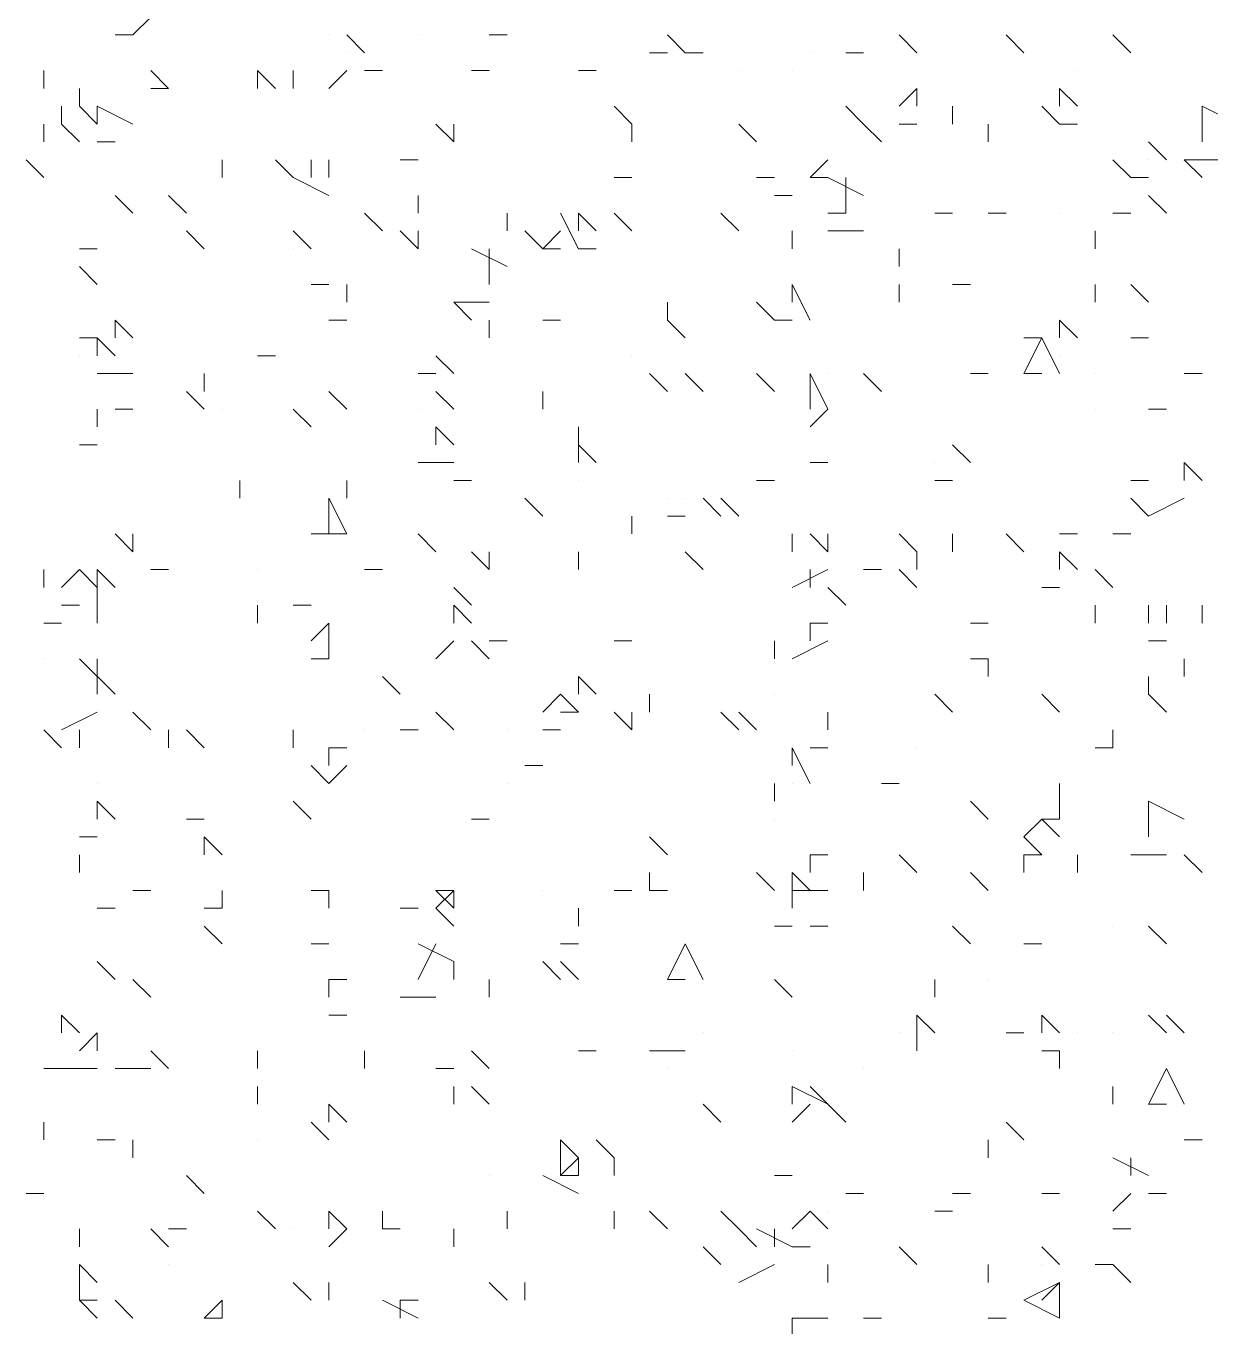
# Model space of a CAD drawing. Header units: millimetres. Extents: x 2928 to 3112, y 1220 to 1280.
# Drawn here: x 3000.7422 to 3000.9638, y 1264.6856 to 1264.929 of the extents above; entities that cross this region are included whole.
import ezdxf

# ---------------------------------------------------------------- set-up
doc = ezdxf.new("R2010")
doc.units = ezdxf.units.MM

msp = doc.modelspace()

# ---------------------------------------------------------------- linework, layer by layer
at = {"color": 92, "linetype": 'Continuous', "lineweight": 5, "true_color": 0x00b800}
for points in [[(3000.76217, 1264.92729), (3000.7655, 1264.93063), (3000.7655, 1264.93063)], [(3000.76217, 1264.92729), (3000.75883, 1264.92729), (3000.75883, 1264.92729)], [(3000.80217, 1264.92729), (3000.8055, 1264.92396), (3000.8055, 1264.92396)], [(3000.83217, 1264.92729), (3000.82883, 1264.92729), (3000.82883, 1264.92729)], [(3000.86217, 1264.92729), (3000.8655, 1264.92396), (3000.8655, 1264.92396)], [(3000.90884, 1264.92396), (3000.9055, 1264.92729), (3000.9055, 1264.92729)], [(3000.92884, 1264.92396), (3000.9255, 1264.92729), (3000.9255, 1264.92729)], [(3000.94884, 1264.92396), (3000.9455, 1264.92729), (3000.9455, 1264.92729)], [(3000.85883, 1264.92396), (3000.86217, 1264.92396), (3000.86217, 1264.92396)], [(3000.86883, 1264.92396), (3000.8655, 1264.92396), (3000.8655, 1264.92396)], [(3000.89884, 1264.92396), (3000.8955, 1264.92396), (3000.8955, 1264.92396)], [(3000.7455, 1264.91729), (3000.7455, 1264.92063), (3000.7455, 1264.92063)], [(3000.76883, 1264.91729), (3000.7655, 1264.92063), (3000.7655, 1264.92063)], [(3000.7855, 1264.91729), (3000.7855, 1264.92063), (3000.7855, 1264.92063)], [(3000.78883, 1264.91729), (3000.7855, 1264.92063), (3000.7855, 1264.92063)], [(3000.79217, 1264.91729), (3000.79217, 1264.92063), (3000.79217, 1264.92063)], [(3000.79883, 1264.91729), (3000.80217, 1264.92063), (3000.80217, 1264.92063)], [(3000.80883, 1264.92063), (3000.8055, 1264.92063), (3000.8055, 1264.92063)], [(3000.82883, 1264.92063), (3000.8255, 1264.92063), (3000.8255, 1264.92063)], [(3000.84883, 1264.92063), (3000.8455, 1264.92063), (3000.8455, 1264.92063)], [(3000.75217, 1264.91396), (3000.75217, 1264.91729), (3000.75217, 1264.91729)], [(3000.76883, 1264.91729), (3000.7655, 1264.91729), (3000.7655, 1264.91729)], [(3000.90884, 1264.91729), (3000.9055, 1264.91396), (3000.9055, 1264.91396)], [(3000.90884, 1264.91729), (3000.90884, 1264.91396), (3000.90884, 1264.91396)], [(3000.9355, 1264.91729), (3000.93884, 1264.91396), (3000.93884, 1264.91396)], [(3000.9355, 1264.91729), (3000.9355, 1264.91396), (3000.9355, 1264.91396)], [(3000.74883, 1264.91396), (3000.74883, 1264.91063), (3000.74883, 1264.91063)], [(3000.75217, 1264.91396), (3000.7555, 1264.91063), (3000.7555, 1264.91063)], [(3000.7555, 1264.91396), (3000.76217, 1264.91063), (3000.76217, 1264.91063)], [(3000.7555, 1264.91396), (3000.7555, 1264.91063), (3000.7555, 1264.91063)], [(3000.8555, 1264.91063), (3000.85217, 1264.91396), (3000.85217, 1264.91396)], [(3000.89884, 1264.91063), (3000.8955, 1264.91396), (3000.8955, 1264.91396)], [(3000.9155, 1264.91063), (3000.9155, 1264.91396), (3000.9155, 1264.91396)], [(3000.9355, 1264.91063), (3000.93217, 1264.91396), (3000.93217, 1264.91396)], [(3000.96217, 1264.91396), (3000.96884, 1264.91063), (3000.96884, 1264.91063)], [(3000.96217, 1264.91396), (3000.96217, 1264.90729), (3000.96217, 1264.90729)], [(3000.7455, 1264.90729), (3000.7455, 1264.91063), (3000.7455, 1264.91063)], [(3000.74883, 1264.91063), (3000.75217, 1264.90729), (3000.75217, 1264.90729)], [(3000.82217, 1264.90729), (3000.81883, 1264.91063), (3000.81883, 1264.91063)], [(3000.82217, 1264.90729), (3000.82217, 1264.91063), (3000.82217, 1264.91063)], [(3000.8555, 1264.90729), (3000.8555, 1264.91063), (3000.8555, 1264.91063)], [(3000.87883, 1264.90729), (3000.8755, 1264.91063), (3000.8755, 1264.91063)], [(3000.90217, 1264.90729), (3000.89884, 1264.91063), (3000.89884, 1264.91063)], [(3000.9055, 1264.91063), (3000.90884, 1264.91063), (3000.90884, 1264.91063)], [(3000.92217, 1264.90729), (3000.92217, 1264.91063), (3000.92217, 1264.91063)], [(3000.9355, 1264.91063), (3000.93884, 1264.91063), (3000.93884, 1264.91063)], [(3000.7555, 1264.90729), (3000.75883, 1264.90729), (3000.75883, 1264.90729)], [(3000.95217, 1264.90729), (3000.9555, 1264.90396), (3000.9555, 1264.90396)], [(3000.7455, 1264.90063), (3000.74217, 1264.90396), (3000.74217, 1264.90396)], [(3000.77883, 1264.90063), (3000.77883, 1264.90396), (3000.77883, 1264.90396)], [(3000.79217, 1264.90063), (3000.78883, 1264.90396), (3000.78883, 1264.90396)], [(3000.7955, 1264.90396), (3000.7955, 1264.90063), (3000.7955, 1264.90063)], [(3000.79883, 1264.90396), (3000.79883, 1264.90063), (3000.79883, 1264.90063)], [(3000.8155, 1264.90396), (3000.81217, 1264.90396), (3000.81217, 1264.90396)], [(3000.89217, 1264.90396), (3000.88883, 1264.90063), (3000.88883, 1264.90063)], [(3000.94884, 1264.90063), (3000.9455, 1264.90396), (3000.9455, 1264.90396)], [(3000.95884, 1264.90396), (3000.9655, 1264.90396), (3000.9655, 1264.90396)], [(3000.96217, 1264.90063), (3000.95884, 1264.90396), (3000.95884, 1264.90396)], [(3000.79217, 1264.90063), (3000.79883, 1264.89729), (3000.79883, 1264.89729)], [(3000.8555, 1264.90063), (3000.85217, 1264.90063), (3000.85217, 1264.90063)], [(3000.88217, 1264.90063), (3000.87883, 1264.90063), (3000.87883, 1264.90063)], [(3000.88883, 1264.90063), (3000.89217, 1264.90063), (3000.89217, 1264.90063)], [(3000.89217, 1264.90063), (3000.89884, 1264.89729), (3000.89884, 1264.89729)], [(3000.8955, 1264.90063), (3000.8955, 1264.89396), (3000.8955, 1264.89396)], [(3000.94884, 1264.90063), (3000.95217, 1264.90063), (3000.95217, 1264.90063)], [(3000.76217, 1264.89396), (3000.75883, 1264.89729), (3000.75883, 1264.89729)], [(3000.77217, 1264.89396), (3000.76883, 1264.89729), (3000.76883, 1264.89729)], [(3000.8155, 1264.89396), (3000.8155, 1264.89729), (3000.8155, 1264.89729)], [(3000.8855, 1264.89729), (3000.88217, 1264.89729), (3000.88217, 1264.89729)], [(3000.9555, 1264.89396), (3000.95217, 1264.89729), (3000.95217, 1264.89729)], [(3000.80883, 1264.89063), (3000.8055, 1264.89396), (3000.8055, 1264.89396)], [(3000.83217, 1264.89063), (3000.83217, 1264.89396), (3000.83217, 1264.89396)], [(3000.84217, 1264.89396), (3000.8455, 1264.88729), (3000.8455, 1264.88729)], [(3000.8455, 1264.89396), (3000.84883, 1264.89063), (3000.84883, 1264.89063)], [(3000.8455, 1264.89396), (3000.8455, 1264.89063), (3000.8455, 1264.89063)], [(3000.8555, 1264.89063), (3000.85217, 1264.89396), (3000.85217, 1264.89396)], [(3000.8755, 1264.89063), (3000.87217, 1264.89396), (3000.87217, 1264.89396)], [(3000.8955, 1264.89396), (3000.89217, 1264.89396), (3000.89217, 1264.89396)], [(3000.9155, 1264.89396), (3000.91217, 1264.89396), (3000.91217, 1264.89396)], [(3000.9255, 1264.89396), (3000.92217, 1264.89396), (3000.92217, 1264.89396)], [(3000.94884, 1264.89396), (3000.9455, 1264.89396), (3000.9455, 1264.89396)], [(3000.7755, 1264.88729), (3000.77217, 1264.89063), (3000.77217, 1264.89063)], [(3000.7955, 1264.88729), (3000.79217, 1264.89063), (3000.79217, 1264.89063)], [(3000.8155, 1264.88729), (3000.81217, 1264.89063), (3000.81217, 1264.89063)], [(3000.8155, 1264.88729), (3000.8155, 1264.89063), (3000.8155, 1264.89063)], [(3000.83883, 1264.88729), (3000.8355, 1264.89063), (3000.8355, 1264.89063)], [(3000.84217, 1264.89063), (3000.83883, 1264.88729), (3000.83883, 1264.88729)], [(3000.8855, 1264.88729), (3000.8855, 1264.89063), (3000.8855, 1264.89063)], [(3000.89217, 1264.89063), (3000.89884, 1264.89063), (3000.89884, 1264.89063)], [(3000.94217, 1264.88729), (3000.94217, 1264.89063), (3000.94217, 1264.89063)], [(3000.7555, 1264.88729), (3000.75217, 1264.88729), (3000.75217, 1264.88729)], [(3000.8255, 1264.88729), (3000.83217, 1264.88396), (3000.83217, 1264.88396)], [(3000.82883, 1264.88729), (3000.82883, 1264.88063), (3000.82883, 1264.88063)], [(3000.83883, 1264.88729), (3000.84217, 1264.88729), (3000.84217, 1264.88729)], [(3000.8455, 1264.88729), (3000.84883, 1264.88729), (3000.84883, 1264.88729)], [(3000.9055, 1264.88396), (3000.9055, 1264.88729), (3000.9055, 1264.88729)], [(3000.7555, 1264.88063), (3000.75217, 1264.88396), (3000.75217, 1264.88396)], [(3000.79883, 1264.88063), (3000.7955, 1264.88063), (3000.7955, 1264.88063)], [(3000.80217, 1264.88063), (3000.80217, 1264.87729), (3000.80217, 1264.87729)], [(3000.8855, 1264.88063), (3000.88883, 1264.87396), (3000.88883, 1264.87396)], [(3000.8855, 1264.88063), (3000.8855, 1264.87729), (3000.8855, 1264.87729)], [(3000.9055, 1264.87729), (3000.9055, 1264.88063), (3000.9055, 1264.88063)], [(3000.91884, 1264.88063), (3000.9155, 1264.88063), (3000.9155, 1264.88063)], [(3000.94217, 1264.87729), (3000.94217, 1264.88063), (3000.94217, 1264.88063)], [(3000.95217, 1264.87729), (3000.94884, 1264.88063), (3000.94884, 1264.88063)], [(3000.82217, 1264.87729), (3000.82883, 1264.87729), (3000.82883, 1264.87729)], [(3000.8255, 1264.87396), (3000.82217, 1264.87729), (3000.82217, 1264.87729)], [(3000.86217, 1264.87396), (3000.86217, 1264.87729), (3000.86217, 1264.87729)], [(3000.88217, 1264.87396), (3000.87883, 1264.87729), (3000.87883, 1264.87729)], [(3000.75883, 1264.87396), (3000.76217, 1264.87063), (3000.76217, 1264.87063)], [(3000.75883, 1264.87396), (3000.75883, 1264.87063), (3000.75883, 1264.87063)], [(3000.79883, 1264.87396), (3000.80217, 1264.87396), (3000.80217, 1264.87396)], [(3000.82883, 1264.87063), (3000.82883, 1264.87396), (3000.82883, 1264.87396)], [(3000.84217, 1264.87396), (3000.83883, 1264.87396), (3000.83883, 1264.87396)], [(3000.8655, 1264.87063), (3000.86217, 1264.87396), (3000.86217, 1264.87396)], [(3000.88217, 1264.87396), (3000.8855, 1264.87396), (3000.8855, 1264.87396)], [(3000.9355, 1264.87396), (3000.93884, 1264.87063), (3000.93884, 1264.87063)], [(3000.9355, 1264.87396), (3000.9355, 1264.87063), (3000.9355, 1264.87063)], [(3000.7555, 1264.87063), (3000.75217, 1264.87063), (3000.75217, 1264.87063)], [(3000.7555, 1264.87063), (3000.75883, 1264.86729), (3000.75883, 1264.86729)], [(3000.7555, 1264.87063), (3000.7555, 1264.86729), (3000.7555, 1264.86729)], [(3000.93217, 1264.87063), (3000.92884, 1264.86396), (3000.92884, 1264.86396)], [(3000.93217, 1264.87063), (3000.92884, 1264.87063), (3000.92884, 1264.87063)], [(3000.93217, 1264.87063), (3000.9355, 1264.86396), (3000.9355, 1264.86396)], [(3000.95217, 1264.87063), (3000.94884, 1264.87063), (3000.94884, 1264.87063)], [(3000.78883, 1264.86729), (3000.7855, 1264.86729), (3000.7855, 1264.86729)], [(3000.82217, 1264.86396), (3000.81883, 1264.86729), (3000.81883, 1264.86729)], [(3000.7555, 1264.86396), (3000.75883, 1264.86396), (3000.75883, 1264.86396)], [(3000.7555, 1264.86396), (3000.76217, 1264.86396), (3000.76217, 1264.86396)], [(3000.7755, 1264.86396), (3000.7755, 1264.86062), (3000.7755, 1264.86062)], [(3000.81883, 1264.86396), (3000.8155, 1264.86396), (3000.8155, 1264.86396)], [(3000.86217, 1264.86062), (3000.85883, 1264.86396), (3000.85883, 1264.86396)], [(3000.86883, 1264.86062), (3000.8655, 1264.86396), (3000.8655, 1264.86396)], [(3000.88217, 1264.86062), (3000.87883, 1264.86396), (3000.87883, 1264.86396)], [(3000.88883, 1264.86396), (3000.89217, 1264.85729), (3000.89217, 1264.85729)], [(3000.88883, 1264.86396), (3000.88883, 1264.85729), (3000.88883, 1264.85729)], [(3000.88883, 1264.86062), (3000.88883, 1264.86396), (3000.88883, 1264.86396)], [(3000.90217, 1264.86062), (3000.89884, 1264.86396), (3000.89884, 1264.86396)], [(3000.92217, 1264.86396), (3000.91884, 1264.86396), (3000.91884, 1264.86396)], [(3000.92884, 1264.86396), (3000.93217, 1264.86396), (3000.93217, 1264.86396)], [(3000.96217, 1264.86396), (3000.95884, 1264.86396), (3000.95884, 1264.86396)], [(3000.77217, 1264.86062), (3000.7755, 1264.85729), (3000.7755, 1264.85729)], [(3000.80217, 1264.85729), (3000.79883, 1264.86062), (3000.79883, 1264.86062)], [(3000.82217, 1264.85729), (3000.81883, 1264.86062), (3000.81883, 1264.86062)], [(3000.83883, 1264.85729), (3000.83883, 1264.86062), (3000.83883, 1264.86062)], [(3000.7555, 1264.85396), (3000.7555, 1264.85729), (3000.7555, 1264.85729)], [(3000.76217, 1264.85729), (3000.75883, 1264.85729), (3000.75883, 1264.85729)], [(3000.7955, 1264.85396), (3000.79217, 1264.85729), (3000.79217, 1264.85729)], [(3000.88883, 1264.85396), (3000.89217, 1264.85729), (3000.89217, 1264.85729)], [(3000.9555, 1264.85729), (3000.95217, 1264.85729), (3000.95217, 1264.85729)], [(3000.81883, 1264.85396), (3000.82217, 1264.85062), (3000.82217, 1264.85062)], [(3000.81883, 1264.85396), (3000.81883, 1264.85062), (3000.81883, 1264.85062)], [(3000.8455, 1264.85062), (3000.8455, 1264.85396), (3000.8455, 1264.85396)], [(3000.7555, 1264.85062), (3000.75217, 1264.85062), (3000.75217, 1264.85062)], [(3000.8455, 1264.85062), (3000.84883, 1264.84729), (3000.84883, 1264.84729)], [(3000.8455, 1264.85062), (3000.8455, 1264.84729), (3000.8455, 1264.84729)], [(3000.91884, 1264.84729), (3000.9155, 1264.85062), (3000.9155, 1264.85062)], [(3000.8155, 1264.84729), (3000.82217, 1264.84729), (3000.82217, 1264.84729)], [(3000.89217, 1264.84729), (3000.88883, 1264.84729), (3000.88883, 1264.84729)], [(3000.95884, 1264.84729), (3000.96217, 1264.84396), (3000.96217, 1264.84396)], [(3000.95884, 1264.84729), (3000.95884, 1264.84396), (3000.95884, 1264.84396)], [(3000.78217, 1264.84062), (3000.78217, 1264.84396), (3000.78217, 1264.84396)], [(3000.80217, 1264.84062), (3000.80217, 1264.84396), (3000.80217, 1264.84396)], [(3000.8255, 1264.84396), (3000.82217, 1264.84396), (3000.82217, 1264.84396)], [(3000.88217, 1264.84396), (3000.87883, 1264.84396), (3000.87883, 1264.84396)], [(3000.9155, 1264.84396), (3000.91217, 1264.84396), (3000.91217, 1264.84396)], [(3000.95217, 1264.84396), (3000.94884, 1264.84396), (3000.94884, 1264.84396)], [(3000.79883, 1264.84062), (3000.80217, 1264.83396), (3000.80217, 1264.83396)], [(3000.79883, 1264.84062), (3000.79883, 1264.83396), (3000.79883, 1264.83396)], [(3000.83883, 1264.83729), (3000.8355, 1264.84062), (3000.8355, 1264.84062)], [(3000.87217, 1264.83729), (3000.86883, 1264.84062), (3000.86883, 1264.84062)], [(3000.8755, 1264.83729), (3000.87217, 1264.84062), (3000.87217, 1264.84062)], [(3000.95217, 1264.83729), (3000.94884, 1264.84062), (3000.94884, 1264.84062)], [(3000.95217, 1264.83729), (3000.95884, 1264.84062), (3000.95884, 1264.84062)], [(3000.8555, 1264.83396), (3000.8555, 1264.83729), (3000.8555, 1264.83729)], [(3000.86217, 1264.83729), (3000.8655, 1264.83729), (3000.8655, 1264.83729)], [(3000.76217, 1264.83062), (3000.75883, 1264.83396), (3000.75883, 1264.83396)], [(3000.76217, 1264.83062), (3000.76217, 1264.83396), (3000.76217, 1264.83396)], [(3000.79883, 1264.83396), (3000.7955, 1264.83396), (3000.7955, 1264.83396)], [(3000.79883, 1264.83396), (3000.80217, 1264.83396), (3000.80217, 1264.83396)], [(3000.81883, 1264.83062), (3000.8155, 1264.83396), (3000.8155, 1264.83396)], [(3000.8855, 1264.83062), (3000.8855, 1264.83396), (3000.8855, 1264.83396)], [(3000.88883, 1264.83396), (3000.89217, 1264.83062), (3000.89217, 1264.83062)], [(3000.89217, 1264.83396), (3000.89217, 1264.83062), (3000.89217, 1264.83062)], [(3000.90884, 1264.83062), (3000.9055, 1264.83396), (3000.9055, 1264.83396)], [(3000.9155, 1264.83062), (3000.9155, 1264.83396), (3000.9155, 1264.83396)], [(3000.92884, 1264.83062), (3000.9255, 1264.83396), (3000.9255, 1264.83396)], [(3000.93884, 1264.83396), (3000.9355, 1264.83396), (3000.9355, 1264.83396)], [(3000.94884, 1264.83396), (3000.9455, 1264.83396), (3000.9455, 1264.83396)], [(3000.82883, 1264.82729), (3000.8255, 1264.83062), (3000.8255, 1264.83062)], [(3000.82883, 1264.82729), (3000.82883, 1264.83062), (3000.82883, 1264.83062)], [(3000.8455, 1264.82729), (3000.8455, 1264.83062), (3000.8455, 1264.83062)], [(3000.86883, 1264.82729), (3000.8655, 1264.83062), (3000.8655, 1264.83062)], [(3000.90884, 1264.83062), (3000.90884, 1264.82729), (3000.90884, 1264.82729)], [(3000.90884, 1264.83062), (3000.90884, 1264.82729), (3000.90884, 1264.82729)], [(3000.9355, 1264.83062), (3000.93884, 1264.82729), (3000.93884, 1264.82729)], [(3000.9355, 1264.83062), (3000.9355, 1264.82729), (3000.9355, 1264.82729)], [(3000.7455, 1264.82396), (3000.7455, 1264.82729), (3000.7455, 1264.82729)], [(3000.75217, 1264.82729), (3000.74883, 1264.82396), (3000.74883, 1264.82396)], [(3000.75217, 1264.82729), (3000.7555, 1264.82396), (3000.7555, 1264.82396)], [(3000.7555, 1264.82729), (3000.75883, 1264.82396), (3000.75883, 1264.82396)], [(3000.7555, 1264.82729), (3000.7555, 1264.82062), (3000.7555, 1264.82062)], [(3000.76883, 1264.82729), (3000.7655, 1264.82729), (3000.7655, 1264.82729)], [(3000.80883, 1264.82729), (3000.8055, 1264.82729), (3000.8055, 1264.82729)], [(3000.8855, 1264.82396), (3000.89217, 1264.82729), (3000.89217, 1264.82729)], [(3000.88883, 1264.82396), (3000.88883, 1264.82729), (3000.88883, 1264.82729)], [(3000.90217, 1264.82729), (3000.89884, 1264.82729), (3000.89884, 1264.82729)], [(3000.9055, 1264.82729), (3000.90884, 1264.82396), (3000.90884, 1264.82396)], [(3000.9455, 1264.82396), (3000.94217, 1264.82729), (3000.94217, 1264.82729)], [(3000.8255, 1264.82062), (3000.82217, 1264.82396), (3000.82217, 1264.82396)], [(3000.8955, 1264.82062), (3000.89217, 1264.82396), (3000.89217, 1264.82396)], [(3000.93217, 1264.82396), (3000.9355, 1264.82396), (3000.9355, 1264.82396)], [(3000.74883, 1264.82062), (3000.75217, 1264.82062), (3000.75217, 1264.82062)], [(3000.7555, 1264.81729), (3000.7555, 1264.82062), (3000.7555, 1264.82062)], [(3000.7855, 1264.81729), (3000.7855, 1264.82062), (3000.7855, 1264.82062)], [(3000.7955, 1264.82062), (3000.79217, 1264.82062), (3000.79217, 1264.82062)], [(3000.82217, 1264.82062), (3000.8255, 1264.81729), (3000.8255, 1264.81729)], [(3000.82217, 1264.82062), (3000.82217, 1264.81729), (3000.82217, 1264.81729)], [(3000.94217, 1264.81729), (3000.94217, 1264.82062), (3000.94217, 1264.82062)], [(3000.95217, 1264.82062), (3000.95217, 1264.81729), (3000.95217, 1264.81729)], [(3000.9555, 1264.82062), (3000.9555, 1264.81729), (3000.9555, 1264.81729)], [(3000.96217, 1264.81729), (3000.96217, 1264.82062), (3000.96217, 1264.82062)], [(3000.74883, 1264.81729), (3000.7455, 1264.81729), (3000.7455, 1264.81729)], [(3000.79883, 1264.81729), (3000.7955, 1264.81396), (3000.7955, 1264.81396)], [(3000.79883, 1264.81729), (3000.79883, 1264.81062), (3000.79883, 1264.81062)], [(3000.88883, 1264.81729), (3000.89217, 1264.81729), (3000.89217, 1264.81729)], [(3000.88883, 1264.81729), (3000.88883, 1264.81396), (3000.88883, 1264.81396)], [(3000.92217, 1264.81729), (3000.91884, 1264.81729), (3000.91884, 1264.81729)], [(3000.81883, 1264.81062), (3000.82217, 1264.81396), (3000.82217, 1264.81396)], [(3000.82883, 1264.81062), (3000.8255, 1264.81396), (3000.8255, 1264.81396)], [(3000.83217, 1264.81396), (3000.82883, 1264.81396), (3000.82883, 1264.81396)], [(3000.8555, 1264.81396), (3000.85217, 1264.81396), (3000.85217, 1264.81396)], [(3000.88217, 1264.81062), (3000.88217, 1264.81396), (3000.88217, 1264.81396)], [(3000.8855, 1264.81062), (3000.89217, 1264.81396), (3000.89217, 1264.81396)], [(3000.95217, 1264.81396), (3000.9555, 1264.81396), (3000.9555, 1264.81396)], [(3000.75217, 1264.81062), (3000.75883, 1264.80396), (3000.75883, 1264.80396)], [(3000.7555, 1264.81062), (3000.7555, 1264.80396), (3000.7555, 1264.80396)], [(3000.7955, 1264.81062), (3000.79883, 1264.81062), (3000.79883, 1264.81062)], [(3000.92217, 1264.81062), (3000.91884, 1264.81062), (3000.91884, 1264.81062)], [(3000.92217, 1264.80729), (3000.92217, 1264.81062), (3000.92217, 1264.81062)], [(3000.95884, 1264.80729), (3000.95884, 1264.81062), (3000.95884, 1264.81062)], [(3000.81217, 1264.80396), (3000.80883, 1264.80729), (3000.80883, 1264.80729)], [(3000.8455, 1264.80729), (3000.84883, 1264.80396), (3000.84883, 1264.80396)], [(3000.8455, 1264.80729), (3000.8455, 1264.80396), (3000.8455, 1264.80396)], [(3000.95217, 1264.80396), (3000.95217, 1264.80729), (3000.95217, 1264.80729)], [(3000.84217, 1264.80396), (3000.83883, 1264.80062), (3000.83883, 1264.80062)], [(3000.84217, 1264.80396), (3000.8455, 1264.80062), (3000.8455, 1264.80062)], [(3000.85883, 1264.80062), (3000.85883, 1264.80396), (3000.85883, 1264.80396)], [(3000.9155, 1264.80062), (3000.91217, 1264.80396), (3000.91217, 1264.80396)], [(3000.9355, 1264.80062), (3000.93217, 1264.80396), (3000.93217, 1264.80396)], [(3000.9555, 1264.80062), (3000.95217, 1264.80396), (3000.95217, 1264.80396)], [(3000.74883, 1264.79729), (3000.7555, 1264.80062), (3000.7555, 1264.80062)], [(3000.7655, 1264.79729), (3000.76217, 1264.80062), (3000.76217, 1264.80062)], [(3000.82217, 1264.79729), (3000.81883, 1264.80062), (3000.81883, 1264.80062)], [(3000.84217, 1264.80062), (3000.8455, 1264.80062), (3000.8455, 1264.80062)], [(3000.8555, 1264.79729), (3000.85217, 1264.80062), (3000.85217, 1264.80062)], [(3000.8555, 1264.79729), (3000.8555, 1264.80062), (3000.8555, 1264.80062)], [(3000.8755, 1264.79729), (3000.87217, 1264.80062), (3000.87217, 1264.80062)], [(3000.87883, 1264.79729), (3000.8755, 1264.80062), (3000.8755, 1264.80062)], [(3000.89217, 1264.79729), (3000.89217, 1264.80062), (3000.89217, 1264.80062)], [(3000.74883, 1264.79396), (3000.7455, 1264.79729), (3000.7455, 1264.79729)], [(3000.75217, 1264.79396), (3000.75217, 1264.79729), (3000.75217, 1264.79729)], [(3000.76883, 1264.79396), (3000.76883, 1264.79729), (3000.76883, 1264.79729)], [(3000.7755, 1264.79396), (3000.77217, 1264.79729), (3000.77217, 1264.79729)], [(3000.79217, 1264.79396), (3000.79217, 1264.79729), (3000.79217, 1264.79729)], [(3000.8155, 1264.79729), (3000.81217, 1264.79729), (3000.81217, 1264.79729)], [(3000.83883, 1264.79729), (3000.84217, 1264.79729), (3000.84217, 1264.79729)], [(3000.9455, 1264.79396), (3000.9455, 1264.79729), (3000.9455, 1264.79729)], [(3000.79883, 1264.79396), (3000.80217, 1264.79396), (3000.80217, 1264.79396)], [(3000.79883, 1264.79396), (3000.79883, 1264.79062), (3000.79883, 1264.79062)], [(3000.8855, 1264.79396), (3000.88883, 1264.78729), (3000.88883, 1264.78729)], [(3000.8855, 1264.79396), (3000.8855, 1264.79062), (3000.8855, 1264.79062)], [(3000.89217, 1264.79396), (3000.88883, 1264.79396), (3000.88883, 1264.79396)], [(3000.9455, 1264.79396), (3000.94217, 1264.79396), (3000.94217, 1264.79396)], [(3000.79883, 1264.78729), (3000.7955, 1264.79062), (3000.7955, 1264.79062)], [(3000.79883, 1264.78729), (3000.80217, 1264.79062), (3000.80217, 1264.79062)], [(3000.83883, 1264.79062), (3000.8355, 1264.79062), (3000.8355, 1264.79062)], [(3000.88217, 1264.78396), (3000.88217, 1264.78729), (3000.88217, 1264.78729)], [(3000.9055, 1264.78729), (3000.90217, 1264.78729), (3000.90217, 1264.78729)], [(3000.9355, 1264.78729), (3000.9355, 1264.78396), (3000.9355, 1264.78396)], [(3000.9355, 1264.78729), (3000.9355, 1264.78062), (3000.9355, 1264.78062)], [(3000.7555, 1264.78396), (3000.75883, 1264.78062), (3000.75883, 1264.78062)], [(3000.7555, 1264.78396), (3000.7555, 1264.78062), (3000.7555, 1264.78062)], [(3000.7555, 1264.78062), (3000.7555, 1264.78396), (3000.7555, 1264.78396)], [(3000.7955, 1264.78062), (3000.79217, 1264.78396), (3000.79217, 1264.78396)], [(3000.92217, 1264.78062), (3000.91884, 1264.78396), (3000.91884, 1264.78396)], [(3000.95217, 1264.78396), (3000.95884, 1264.78062), (3000.95884, 1264.78062)], [(3000.95217, 1264.78396), (3000.95217, 1264.77729), (3000.95217, 1264.77729)], [(3000.7755, 1264.78062), (3000.77217, 1264.78062), (3000.77217, 1264.78062)], [(3000.82883, 1264.78062), (3000.8255, 1264.78062), (3000.8255, 1264.78062)], [(3000.93217, 1264.78062), (3000.92884, 1264.77729), (3000.92884, 1264.77729)], [(3000.93217, 1264.78062), (3000.9355, 1264.78062), (3000.9355, 1264.78062)], [(3000.93217, 1264.78062), (3000.9355, 1264.77729), (3000.9355, 1264.77729)], [(3000.75217, 1264.77729), (3000.7555, 1264.77729), (3000.7555, 1264.77729)], [(3000.7755, 1264.77729), (3000.77883, 1264.77396), (3000.77883, 1264.77396)], [(3000.7755, 1264.77729), (3000.7755, 1264.77396), (3000.7755, 1264.77396)], [(3000.86217, 1264.77396), (3000.85883, 1264.77729), (3000.85883, 1264.77729)], [(3000.92884, 1264.77729), (3000.93217, 1264.77396), (3000.93217, 1264.77396)], [(3000.75217, 1264.77062), (3000.75217, 1264.77396), (3000.75217, 1264.77396)], [(3000.88883, 1264.77396), (3000.89217, 1264.77396), (3000.89217, 1264.77396)], [(3000.88883, 1264.77396), (3000.88883, 1264.77062), (3000.88883, 1264.77062)], [(3000.90884, 1264.77062), (3000.9055, 1264.77396), (3000.9055, 1264.77396)], [(3000.92884, 1264.77062), (3000.92884, 1264.77396), (3000.92884, 1264.77396)], [(3000.93217, 1264.77396), (3000.92884, 1264.77396), (3000.92884, 1264.77396)], [(3000.93884, 1264.77062), (3000.93884, 1264.77396), (3000.93884, 1264.77396)], [(3000.94884, 1264.77396), (3000.9555, 1264.77396), (3000.9555, 1264.77396)], [(3000.96217, 1264.77062), (3000.95884, 1264.77396), (3000.95884, 1264.77396)], [(3000.85883, 1264.76729), (3000.85883, 1264.77062), (3000.85883, 1264.77062)], [(3000.88217, 1264.76729), (3000.87883, 1264.77062), (3000.87883, 1264.77062)], [(3000.8855, 1264.77062), (3000.88883, 1264.76729), (3000.88883, 1264.76729)], [(3000.8855, 1264.77062), (3000.8855, 1264.76396), (3000.8855, 1264.76396)], [(3000.89884, 1264.76729), (3000.89884, 1264.77062), (3000.89884, 1264.77062)], [(3000.92217, 1264.76729), (3000.91884, 1264.77062), (3000.91884, 1264.77062)], [(3000.7655, 1264.76729), (3000.76217, 1264.76729), (3000.76217, 1264.76729)], [(3000.77883, 1264.76396), (3000.77883, 1264.76729), (3000.77883, 1264.76729)], [(3000.79883, 1264.76729), (3000.7955, 1264.76729), (3000.7955, 1264.76729)], [(3000.79883, 1264.76396), (3000.79883, 1264.76729), (3000.79883, 1264.76729)], [(3000.82217, 1264.76729), (3000.81883, 1264.76396), (3000.81883, 1264.76396)], [(3000.82217, 1264.76396), (3000.81883, 1264.76729), (3000.81883, 1264.76729)], [(3000.82217, 1264.76729), (3000.81883, 1264.76729), (3000.81883, 1264.76729)], [(3000.82217, 1264.76729), (3000.81883, 1264.76729), (3000.81883, 1264.76729)], [(3000.82217, 1264.76729), (3000.82217, 1264.76396), (3000.82217, 1264.76396)], [(3000.8555, 1264.76729), (3000.85217, 1264.76729), (3000.85217, 1264.76729)], [(3000.86217, 1264.76729), (3000.85883, 1264.76729), (3000.85883, 1264.76729)], [(3000.8855, 1264.76729), (3000.89217, 1264.76729), (3000.89217, 1264.76729)], [(3000.89217, 1264.76729), (3000.88883, 1264.76729), (3000.88883, 1264.76729)], [(3000.75883, 1264.76396), (3000.7555, 1264.76396), (3000.7555, 1264.76396)], [(3000.77883, 1264.76396), (3000.7755, 1264.76396), (3000.7755, 1264.76396)], [(3000.8155, 1264.76396), (3000.81217, 1264.76396), (3000.81217, 1264.76396)], [(3000.81883, 1264.76396), (3000.82217, 1264.76062), (3000.82217, 1264.76062)], [(3000.8455, 1264.76396), (3000.8455, 1264.76062), (3000.8455, 1264.76062)], [(3000.8455, 1264.76396), (3000.8455, 1264.76062), (3000.8455, 1264.76062)], [(3000.77883, 1264.75729), (3000.7755, 1264.76062), (3000.7755, 1264.76062)], [(3000.88217, 1264.76062), (3000.8855, 1264.76062), (3000.8855, 1264.76062)], [(3000.89217, 1264.76062), (3000.88883, 1264.76062), (3000.88883, 1264.76062)], [(3000.91884, 1264.75729), (3000.9155, 1264.76062), (3000.9155, 1264.76062)], [(3000.9555, 1264.75729), (3000.95217, 1264.76062), (3000.95217, 1264.76062)], [(3000.79883, 1264.75729), (3000.7955, 1264.75729), (3000.7955, 1264.75729)], [(3000.8155, 1264.75729), (3000.82217, 1264.75396), (3000.82217, 1264.75396)], [(3000.81883, 1264.75729), (3000.8155, 1264.75062), (3000.8155, 1264.75062)], [(3000.84217, 1264.75729), (3000.8455, 1264.75729), (3000.8455, 1264.75729)], [(3000.8655, 1264.75729), (3000.86217, 1264.75062), (3000.86217, 1264.75062)], [(3000.8655, 1264.75729), (3000.86883, 1264.75062), (3000.86883, 1264.75062)], [(3000.93217, 1264.75729), (3000.92884, 1264.75729), (3000.92884, 1264.75729)], [(3000.75883, 1264.75062), (3000.7555, 1264.75396), (3000.7555, 1264.75396)], [(3000.82217, 1264.75062), (3000.82217, 1264.75396), (3000.82217, 1264.75396)], [(3000.84217, 1264.75062), (3000.83883, 1264.75396), (3000.83883, 1264.75396)], [(3000.8455, 1264.75062), (3000.84217, 1264.75396), (3000.84217, 1264.75396)], [(3000.7655, 1264.74729), (3000.76217, 1264.75062), (3000.76217, 1264.75062)], [(3000.79883, 1264.75062), (3000.80217, 1264.75062), (3000.80217, 1264.75062)], [(3000.79883, 1264.75062), (3000.79883, 1264.74729), (3000.79883, 1264.74729)], [(3000.82883, 1264.74729), (3000.82883, 1264.75062), (3000.82883, 1264.75062)], [(3000.86217, 1264.75062), (3000.8655, 1264.75062), (3000.8655, 1264.75062)], [(3000.8855, 1264.74729), (3000.88217, 1264.75062), (3000.88217, 1264.75062)], [(3000.91217, 1264.74729), (3000.91217, 1264.75062), (3000.91217, 1264.75062)], [(3000.81217, 1264.74729), (3000.81883, 1264.74729), (3000.81883, 1264.74729)], [(3000.74883, 1264.74396), (3000.75217, 1264.74062), (3000.75217, 1264.74062)], [(3000.74883, 1264.74396), (3000.74883, 1264.74062), (3000.74883, 1264.74062)], [(3000.79883, 1264.74396), (3000.80217, 1264.74396), (3000.80217, 1264.74396)], [(3000.90884, 1264.74396), (3000.91217, 1264.74062), (3000.91217, 1264.74062)], [(3000.90884, 1264.74396), (3000.90884, 1264.74062), (3000.90884, 1264.74062)], [(3000.93217, 1264.74396), (3000.9355, 1264.74062), (3000.9355, 1264.74062)], [(3000.93217, 1264.74396), (3000.93217, 1264.74062), (3000.93217, 1264.74062)], [(3000.9555, 1264.74062), (3000.95217, 1264.74396), (3000.95217, 1264.74396)], [(3000.95884, 1264.74062), (3000.9555, 1264.74396), (3000.9555, 1264.74396)], [(3000.7555, 1264.74062), (3000.75217, 1264.73729), (3000.75217, 1264.73729)], [(3000.7555, 1264.74062), (3000.7555, 1264.73729), (3000.7555, 1264.73729)], [(3000.7555, 1264.74062), (3000.7555, 1264.73729), (3000.7555, 1264.73729)], [(3000.7555, 1264.74062), (3000.7555, 1264.73729), (3000.7555, 1264.73729)], [(3000.90884, 1264.74062), (3000.90884, 1264.73729), (3000.90884, 1264.73729)], [(3000.92884, 1264.74062), (3000.9255, 1264.74062), (3000.9255, 1264.74062)], [(3000.76883, 1264.73396), (3000.7655, 1264.73729), (3000.7655, 1264.73729)], [(3000.7855, 1264.73396), (3000.7855, 1264.73729), (3000.7855, 1264.73729)], [(3000.8055, 1264.73396), (3000.8055, 1264.73729), (3000.8055, 1264.73729)], [(3000.82883, 1264.73396), (3000.8255, 1264.73729), (3000.8255, 1264.73729)], [(3000.84883, 1264.73729), (3000.8455, 1264.73729), (3000.8455, 1264.73729)], [(3000.86217, 1264.73729), (3000.85883, 1264.73729), (3000.85883, 1264.73729)], [(3000.8655, 1264.73729), (3000.86217, 1264.73729), (3000.86217, 1264.73729)], [(3000.93217, 1264.73729), (3000.9355, 1264.73729), (3000.9355, 1264.73729)], [(3000.9355, 1264.73396), (3000.9355, 1264.73729), (3000.9355, 1264.73729)], [(3000.7455, 1264.73396), (3000.74883, 1264.73396), (3000.74883, 1264.73396)], [(3000.74883, 1264.73396), (3000.7555, 1264.73396), (3000.7555, 1264.73396)], [(3000.75217, 1264.73396), (3000.7555, 1264.73396), (3000.7555, 1264.73396)], [(3000.76217, 1264.73396), (3000.75883, 1264.73396), (3000.75883, 1264.73396)], [(3000.7655, 1264.73396), (3000.76217, 1264.73396), (3000.76217, 1264.73396)], [(3000.82217, 1264.73396), (3000.81883, 1264.73396), (3000.81883, 1264.73396)], [(3000.9555, 1264.73396), (3000.95217, 1264.72729), (3000.95217, 1264.72729)], [(3000.9555, 1264.73396), (3000.95884, 1264.72729), (3000.95884, 1264.72729)], [(3000.7855, 1264.72729), (3000.7855, 1264.73062), (3000.7855, 1264.73062)], [(3000.82217, 1264.72729), (3000.82217, 1264.73062), (3000.82217, 1264.73062)], [(3000.82883, 1264.72729), (3000.8255, 1264.73062), (3000.8255, 1264.73062)], [(3000.8855, 1264.73062), (3000.89217, 1264.72729), (3000.89217, 1264.72729)], [(3000.8855, 1264.73062), (3000.8855, 1264.72729), (3000.8855, 1264.72729)], [(3000.89217, 1264.72729), (3000.88883, 1264.73062), (3000.88883, 1264.73062)], [(3000.9455, 1264.72729), (3000.9455, 1264.73062), (3000.9455, 1264.73062)], [(3000.79883, 1264.72729), (3000.80217, 1264.72396), (3000.80217, 1264.72396)], [(3000.79883, 1264.72396), (3000.79883, 1264.72729), (3000.79883, 1264.72729)], [(3000.87217, 1264.72396), (3000.86883, 1264.72729), (3000.86883, 1264.72729)], [(3000.8855, 1264.72396), (3000.88883, 1264.72729), (3000.88883, 1264.72729)], [(3000.8955, 1264.72396), (3000.89217, 1264.72729), (3000.89217, 1264.72729)], [(3000.95217, 1264.72729), (3000.9555, 1264.72729), (3000.9555, 1264.72729)], [(3000.7455, 1264.72062), (3000.7455, 1264.72396), (3000.7455, 1264.72396)], [(3000.7955, 1264.72396), (3000.79883, 1264.72062), (3000.79883, 1264.72062)], [(3000.92884, 1264.72062), (3000.9255, 1264.72396), (3000.9255, 1264.72396)], [(3000.75883, 1264.72062), (3000.7555, 1264.72062), (3000.7555, 1264.72062)], [(3000.76217, 1264.71729), (3000.76217, 1264.72062), (3000.76217, 1264.72062)], [(3000.84217, 1264.72062), (3000.8455, 1264.71729), (3000.8455, 1264.71729)], [(3000.84217, 1264.72062), (3000.84217, 1264.71396), (3000.84217, 1264.71396)], [(3000.85217, 1264.71729), (3000.84883, 1264.72062), (3000.84883, 1264.72062)], [(3000.92217, 1264.71729), (3000.92217, 1264.72062), (3000.92217, 1264.72062)], [(3000.96217, 1264.72062), (3000.95884, 1264.72062), (3000.95884, 1264.72062)], [(3000.8455, 1264.71729), (3000.84217, 1264.71396), (3000.84217, 1264.71396)], [(3000.8455, 1264.71729), (3000.8455, 1264.71396), (3000.8455, 1264.71396)], [(3000.85217, 1264.71396), (3000.85217, 1264.71729), (3000.85217, 1264.71729)], [(3000.9455, 1264.71729), (3000.95217, 1264.71396), (3000.95217, 1264.71396)], [(3000.94884, 1264.71729), (3000.94884, 1264.71396), (3000.94884, 1264.71396)], [(3000.7755, 1264.71062), (3000.77217, 1264.71396), (3000.77217, 1264.71396)], [(3000.83883, 1264.71396), (3000.8455, 1264.71062), (3000.8455, 1264.71062)], [(3000.84217, 1264.71396), (3000.8455, 1264.71396), (3000.8455, 1264.71396)], [(3000.8855, 1264.71396), (3000.88217, 1264.71396), (3000.88217, 1264.71396)], [(3000.7455, 1264.71062), (3000.74217, 1264.71062), (3000.74217, 1264.71062)], [(3000.89884, 1264.71062), (3000.8955, 1264.71062), (3000.8955, 1264.71062)], [(3000.91884, 1264.71062), (3000.9155, 1264.71062), (3000.9155, 1264.71062)], [(3000.9355, 1264.71062), (3000.93217, 1264.71062), (3000.93217, 1264.71062)], [(3000.9455, 1264.70729), (3000.94884, 1264.71062), (3000.94884, 1264.71062)], [(3000.9555, 1264.71062), (3000.95217, 1264.71062), (3000.95217, 1264.71062)], [(3000.78883, 1264.70396), (3000.7855, 1264.70729), (3000.7855, 1264.70729)], [(3000.79883, 1264.70729), (3000.80217, 1264.70396), (3000.80217, 1264.70396)], [(3000.79883, 1264.70729), (3000.79883, 1264.70396), (3000.79883, 1264.70396)], [(3000.80883, 1264.70396), (3000.80883, 1264.70729), (3000.80883, 1264.70729)], [(3000.83217, 1264.70396), (3000.83217, 1264.70729), (3000.83217, 1264.70729)], [(3000.85217, 1264.70396), (3000.85217, 1264.70729), (3000.85217, 1264.70729)], [(3000.86217, 1264.70396), (3000.85883, 1264.70729), (3000.85883, 1264.70729)], [(3000.8755, 1264.70396), (3000.87217, 1264.70729), (3000.87217, 1264.70729)], [(3000.88883, 1264.70729), (3000.8855, 1264.70396), (3000.8855, 1264.70396)], [(3000.88883, 1264.70729), (3000.89217, 1264.70396), (3000.89217, 1264.70396)], [(3000.9155, 1264.70729), (3000.91217, 1264.70729), (3000.91217, 1264.70729)], [(3000.75217, 1264.70062), (3000.75217, 1264.70396), (3000.75217, 1264.70396)], [(3000.76883, 1264.70062), (3000.7655, 1264.70396), (3000.7655, 1264.70396)], [(3000.77217, 1264.70396), (3000.76883, 1264.70396), (3000.76883, 1264.70396)], [(3000.79883, 1264.70062), (3000.80217, 1264.70396), (3000.80217, 1264.70396)], [(3000.81217, 1264.70396), (3000.80883, 1264.70396), (3000.80883, 1264.70396)], [(3000.82217, 1264.70062), (3000.82217, 1264.70396), (3000.82217, 1264.70396)], [(3000.87883, 1264.70062), (3000.8755, 1264.70396), (3000.8755, 1264.70396)], [(3000.87883, 1264.70396), (3000.8855, 1264.70062), (3000.8855, 1264.70062)], [(3000.88217, 1264.70396), (3000.88217, 1264.70062), (3000.88217, 1264.70062)], [(3000.94884, 1264.70396), (3000.9455, 1264.70396), (3000.9455, 1264.70396)], [(3000.87217, 1264.69729), (3000.86883, 1264.70062), (3000.86883, 1264.70062)], [(3000.8855, 1264.70062), (3000.88883, 1264.70062), (3000.88883, 1264.70062)], [(3000.90884, 1264.69729), (3000.9055, 1264.70062), (3000.9055, 1264.70062)], [(3000.93217, 1264.70062), (3000.9355, 1264.69729), (3000.9355, 1264.69729)], [(3000.75217, 1264.69729), (3000.7555, 1264.69396), (3000.7555, 1264.69396)], [(3000.75217, 1264.69729), (3000.75217, 1264.69062), (3000.75217, 1264.69062)], [(3000.8755, 1264.69396), (3000.88217, 1264.69729), (3000.88217, 1264.69729)], [(3000.89217, 1264.69396), (3000.89217, 1264.69729), (3000.89217, 1264.69729)], [(3000.92217, 1264.69396), (3000.92217, 1264.69729), (3000.92217, 1264.69729)], [(3000.9455, 1264.69729), (3000.94217, 1264.69729), (3000.94217, 1264.69729)], [(3000.94884, 1264.69396), (3000.9455, 1264.69729), (3000.9455, 1264.69729)], [(3000.7955, 1264.69062), (3000.79217, 1264.69396), (3000.79217, 1264.69396)], [(3000.79883, 1264.69062), (3000.79883, 1264.69396), (3000.79883, 1264.69396)], [(3000.83217, 1264.69062), (3000.82883, 1264.69396), (3000.82883, 1264.69396)], [(3000.8355, 1264.69062), (3000.8355, 1264.69396), (3000.8355, 1264.69396)], [(3000.92884, 1264.69062), (3000.9355, 1264.69396), (3000.9355, 1264.69396)], [(3000.9355, 1264.69396), (3000.93217, 1264.69062), (3000.93217, 1264.69062)], [(3000.9355, 1264.69396), (3000.9355, 1264.69062), (3000.9355, 1264.69062)], [(3000.75217, 1264.69062), (3000.7555, 1264.69062), (3000.7555, 1264.69062)], [(3000.7555, 1264.68729), (3000.75217, 1264.69062), (3000.75217, 1264.69062)], [(3000.76217, 1264.68729), (3000.75883, 1264.69062), (3000.75883, 1264.69062)], [(3000.77883, 1264.69062), (3000.7755, 1264.68729), (3000.7755, 1264.68729)], [(3000.77883, 1264.69062), (3000.77883, 1264.68729), (3000.77883, 1264.68729)], [(3000.80883, 1264.69062), (3000.8155, 1264.68729), (3000.8155, 1264.68729)], [(3000.81217, 1264.69062), (3000.81217, 1264.68729), (3000.81217, 1264.68729)], [(3000.8155, 1264.69062), (3000.81217, 1264.69062), (3000.81217, 1264.69062)], [(3000.92884, 1264.69062), (3000.9355, 1264.68729), (3000.9355, 1264.68729)], [(3000.9355, 1264.68729), (3000.9355, 1264.69062), (3000.9355, 1264.69062)], [(3000.7755, 1264.68729), (3000.77883, 1264.68729), (3000.77883, 1264.68729)], [(3000.8855, 1264.68729), (3000.89217, 1264.68729), (3000.89217, 1264.68729)], [(3000.8855, 1264.68729), (3000.8855, 1264.68396), (3000.8855, 1264.68396)], [(3000.90217, 1264.68729), (3000.89884, 1264.68729), (3000.89884, 1264.68729)], [(3000.9255, 1264.68729), (3000.92217, 1264.68729), (3000.92217, 1264.68729)]]:
    msp.add_lwpolyline(points, dxfattribs=at)
for points in [[(3000.79883, 1264.92729), (3000.79883, 1264.92729)], [(3000.8155, 1264.92729), (3000.8155, 1264.92729)], [(3000.86217, 1264.92729), (3000.86217, 1264.92729)], [(3000.80217, 1264.92396), (3000.80217, 1264.92396)], [(3000.88883, 1264.92396), (3000.88883, 1264.92396)], [(3000.8755, 1264.92063), (3000.8755, 1264.92063)], [(3000.8855, 1264.92063), (3000.8855, 1264.92063)], [(3000.93884, 1264.92063), (3000.93884, 1264.92063)], [(3000.89217, 1264.90396), (3000.89217, 1264.90396)], [(3000.95217, 1264.90396), (3000.95217, 1264.90396)], [(3000.9355, 1264.89396), (3000.9355, 1264.89396)], [(3000.79217, 1264.88729), (3000.79217, 1264.88729)], [(3000.80217, 1264.88063), (3000.80217, 1264.88063)], [(3000.75217, 1264.86729), (3000.75217, 1264.86729)], [(3000.8555, 1264.86729), (3000.8555, 1264.86729)], [(3000.9355, 1264.86729), (3000.9355, 1264.86729)], [(3000.76217, 1264.86396), (3000.76217, 1264.86396)], [(3000.7755, 1264.86396), (3000.7755, 1264.86396)], [(3000.89217, 1264.86396), (3000.89217, 1264.86396)], [(3000.94217, 1264.86396), (3000.94217, 1264.86396)], [(3000.77883, 1264.85729), (3000.77883, 1264.85729)], [(3000.77883, 1264.85729), (3000.77883, 1264.85729)], [(3000.8155, 1264.85729), (3000.8155, 1264.85729)], [(3000.88883, 1264.85729), (3000.88883, 1264.85729)], [(3000.94217, 1264.85729), (3000.94217, 1264.85729)], [(3000.91217, 1264.84729), (3000.91217, 1264.84729)], [(3000.8455, 1264.84396), (3000.8455, 1264.84396)], [(3000.86217, 1264.84062), (3000.86217, 1264.84062)], [(3000.8655, 1264.84062), (3000.8655, 1264.84062)], [(3000.76217, 1264.83396), (3000.76217, 1264.83396)], [(3000.7855, 1264.82729), (3000.7855, 1264.82729)], [(3000.8055, 1264.82729), (3000.8055, 1264.82729)], [(3000.7555, 1264.82062), (3000.7555, 1264.82062)], [(3000.7455, 1264.81062), (3000.7455, 1264.81062)], [(3000.8455, 1264.80396), (3000.8455, 1264.80396)], [(3000.88217, 1264.80396), (3000.88217, 1264.80396)], [(3000.76883, 1264.79729), (3000.76883, 1264.79729)], [(3000.8055, 1264.79729), (3000.8055, 1264.79729)], [(3000.83217, 1264.79729), (3000.83217, 1264.79729)], [(3000.90884, 1264.79396), (3000.90884, 1264.79396)], [(3000.7555, 1264.78729), (3000.7555, 1264.78729)], [(3000.83217, 1264.78729), (3000.83217, 1264.78729)], [(3000.8855, 1264.78729), (3000.8855, 1264.78729)], [(3000.88217, 1264.78062), (3000.88217, 1264.78062)], [(3000.7755, 1264.77396), (3000.7755, 1264.77396)], [(3000.95217, 1264.77396), (3000.95217, 1264.77396)], [(3000.83883, 1264.76729), (3000.83883, 1264.76729)], [(3000.8855, 1264.76396), (3000.8855, 1264.76396)], [(3000.9455, 1264.76062), (3000.9455, 1264.76062)], [(3000.92217, 1264.75062), (3000.92217, 1264.75062)], [(3000.80217, 1264.74396), (3000.80217, 1264.74396)], [(3000.86883, 1264.74062), (3000.86883, 1264.74062)], [(3000.9055, 1264.74062), (3000.9055, 1264.74062)], [(3000.93884, 1264.74062), (3000.93884, 1264.74062)], [(3000.9455, 1264.74062), (3000.9455, 1264.74062)], [(3000.8455, 1264.73729), (3000.8455, 1264.73729)], [(3000.8855, 1264.73729), (3000.8855, 1264.73729)], [(3000.7455, 1264.73396), (3000.7455, 1264.73396)], [(3000.86217, 1264.73396), (3000.86217, 1264.73396)], [(3000.89884, 1264.73396), (3000.89884, 1264.73396)], [(3000.79883, 1264.72729), (3000.79883, 1264.72729)], [(3000.7855, 1264.72062), (3000.7855, 1264.72062)], [(3000.82883, 1264.71396), (3000.82883, 1264.71396)], [(3000.95217, 1264.71062), (3000.95217, 1264.71062)], [(3000.89217, 1264.70729), (3000.89217, 1264.70729)], [(3000.79217, 1264.70396), (3000.79217, 1264.70396)], [(3000.76883, 1264.69729), (3000.76883, 1264.69729)], [(3000.93217, 1264.69729), (3000.93217, 1264.69729)]]:
    msp.add_lwpolyline(points, close=True, dxfattribs=at)

doc.saveas('drawing.dxf')
